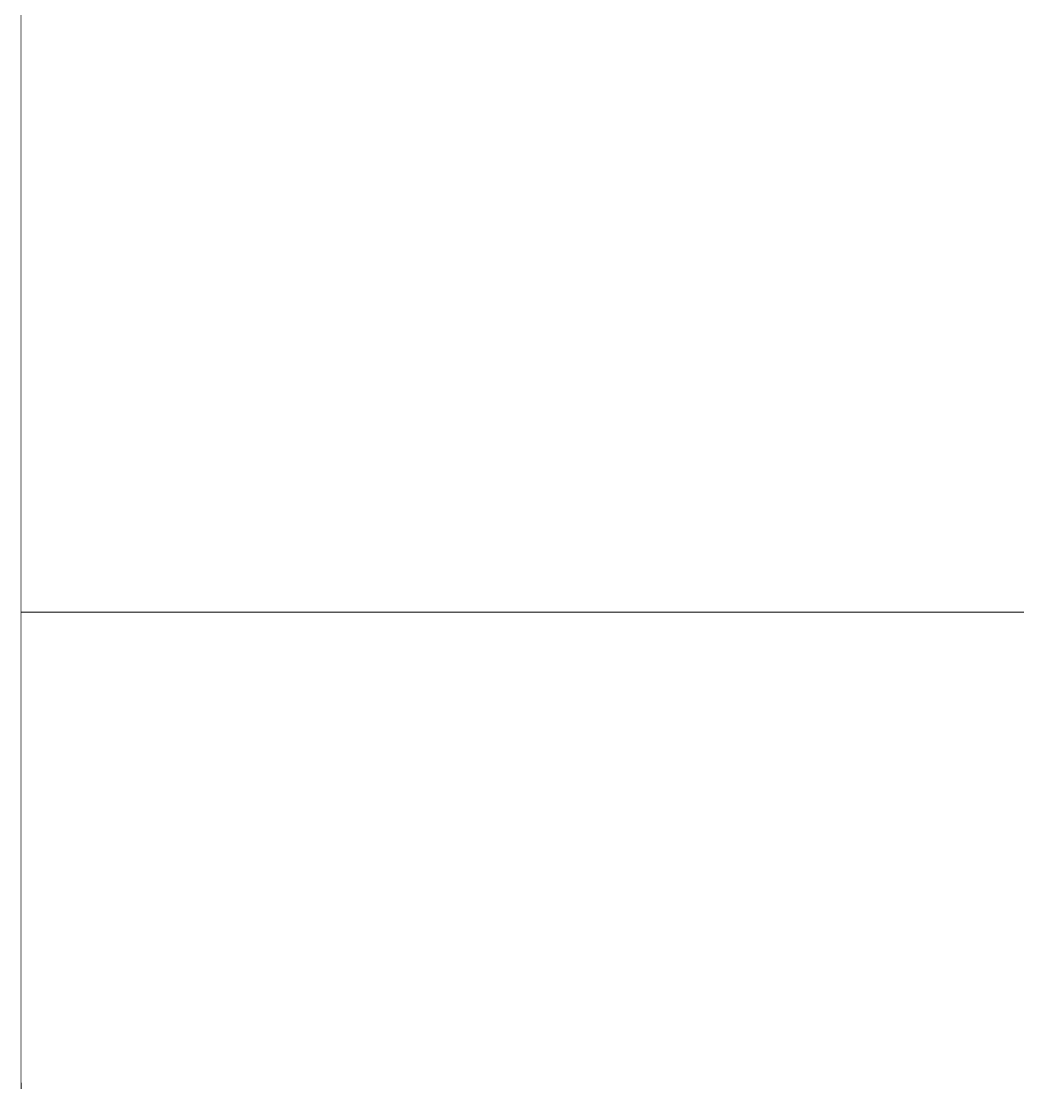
# Model space of a CAD drawing. Extents: x -3080 to 28500, y -1326 to 31609.
# Drawn here: x 26215 to 26220.2, y 28149.81 to 28155.36 of the extents above; entities that cross this region are included whole.
import ezdxf
from ezdxf.xclip import XClip

# ---------------------------------------------------------------- set-up
doc = ezdxf.new("R2010")
doc.units = 0
doc.header["$LTSCALE"] = 100
doc.header["$XCLIPFRAME"] = 2
doc.linetypes.add('188K-SM-07-F10-MECH-CR PIPE-Y2257103$0$X-S-FAB_SL ALL$0$Wipeout_Contour', pattern=[1, 0, -1])
for name, color, linetype in [('0-xref', 8, 'Continuous'), ('188K-SM-07-F10-MECH-CR PIPE-Y2257103$0$X-S-FAB_SL ALL$0$A-WALL-EX', 7, 'Continuous'), ('188K-SM-07-F10-MECH-CR PIPE-Y2257103$0$X-S-FAB_SL ALL$0$ASP_1', 1, 'Continuous'), ('188K-SM-07-F10-MECH-CR PIPE-Y2257103$0$X-S-FAB_SL ALL$0$Hattch', 7, 'Continuous')]:
    doc.layers.add(name, color=color, linetype=linetype)

# ---------------------------------------------------------------- blocks, each defined once
blk = doc.blocks.new('188K-SM-07-F10-MECH-CR PIPE-Y2257103$0$X-S-FAB_SL ALL$0$剖面元素_28_3', base_point=(23061.2637, -8263.0638))
at = {"layer": '188K-SM-07-F10-MECH-CR PIPE-Y2257103$0$X-S-FAB_SL ALL$0$A-WALL-EX', "color": 6, "lineweight": 0}
blk.add_line((49276.2637, -6418.0638), (49276.2637, -6673.5638), dxfattribs=at)
blk = doc.blocks.new('188K-SM-07-F10-MECH-CR PIPE-Y2257103$0$X-S-FAB_SL ALL$0$剖面元素_2209_3', base_point=(23061.2637, -8263.0638))
at = {"color": 254, "linetype": '188K-SM-07-F10-MECH-CR PIPE-Y2257103$0$X-S-FAB_SL ALL$0$Wipeout_Contour', "lineweight": 0, "ltscale": 149096.156837}
blk.add_wipeout([(49278.8644, -6439.0205), (49281.4651, -6438.494), (49278.8644, -6438.494)], dxfattribs=at).dxf.layer = '188K-SM-07-F10-MECH-CR PIPE-Y2257103$0$X-S-FAB_SL ALL$0$Hattch'
at = {"color": 254, "linetype": '188K-SM-07-F10-MECH-CR PIPE-Y2257103$0$X-S-FAB_SL ALL$0$Wipeout_Contour', "lineweight": 0, "ltscale": 198795.929406}
blk.add_wipeout([(49278.8644, -6439.1586), (49278.8644, -6439.3048), (49280.8388, -6439.3048), (49281.4651, -6439.1586)], dxfattribs=at).dxf.layer = '188K-SM-07-F10-MECH-CR PIPE-Y2257103$0$X-S-FAB_SL ALL$0$Hattch'
at = {"color": 254, "linetype": '188K-SM-07-F10-MECH-CR PIPE-Y2257103$0$X-S-FAB_SL ALL$0$Wipeout_Contour', "lineweight": 0, "ltscale": 347879.2619}
blk.add_wipeout([(49278.8644, -6439.544), (49276.2637, -6439.544), (49278.8644, -6440.0631), (49278.8644, -6439.8896), (49278.326, -6439.8896), (49278.4477, -6439.6682), (49278.8644, -6439.6682)], dxfattribs=at).dxf.layer = '188K-SM-07-F10-MECH-CR PIPE-Y2257103$0$X-S-FAB_SL ALL$0$Hattch'
at = {"color": 254, "linetype": '188K-SM-07-F10-MECH-CR PIPE-Y2257103$0$X-S-FAB_SL ALL$0$Wipeout_Contour', "lineweight": 0, "ltscale": 149094.751402}
blk.add_wipeout([(49278.8644, -6440.3654), (49279.4162, -6440.2381), (49278.8644, -6440.2381)], dxfattribs=at).dxf.layer = '188K-SM-07-F10-MECH-CR PIPE-Y2257103$0$X-S-FAB_SL ALL$0$Hattch'
at = {"color": 254, "linetype": '188K-SM-07-F10-MECH-CR PIPE-Y2257103$0$X-S-FAB_SL ALL$0$Wipeout_Contour', "lineweight": 0, "ltscale": 198797.109171}
blk.add_wipeout([(49278.8644, -6440.9784), (49278.8644, -6441.0237), (49281.2692, -6441.0237), (49281.4651, -6440.9784)], dxfattribs=at).dxf.layer = '188K-SM-07-F10-MECH-CR PIPE-Y2257103$0$X-S-FAB_SL ALL$0$Hattch'
at = {"color": 254, "linetype": '188K-SM-07-F10-MECH-CR PIPE-Y2257103$0$X-S-FAB_SL ALL$0$Wipeout_Contour', "lineweight": 0, "ltscale": 149097.366043}
blk.add_wipeout([(49278.8644, -6442.182), (49281.4651, -6441.5791), (49278.8644, -6441.5791)], dxfattribs=at).dxf.layer = '188K-SM-07-F10-MECH-CR PIPE-Y2257103$0$X-S-FAB_SL ALL$0$Hattch'
at = {"color": 254, "linetype": '188K-SM-07-F10-MECH-CR PIPE-Y2257103$0$X-S-FAB_SL ALL$0$Wipeout_Contour', "lineweight": 0, "ltscale": 149103.053573}
blk.add_wipeout([(49284.0658, -6442.9202), (49280.1648, -6442.9202), (49280.1648, -6443.5884)], dxfattribs=at).dxf.layer = '188K-SM-07-F10-MECH-CR PIPE-Y2257103$0$X-S-FAB_SL ALL$0$Hattch'
at = {"color": 254, "linetype": '188K-SM-07-F10-MECH-CR PIPE-Y2257103$0$X-S-FAB_SL ALL$0$Wipeout_Contour', "lineweight": 0, "ltscale": 149102.193252}
blk.add_wipeout([(49281.4651, -6443.9426), (49281.2716, -6443.9426), (49281.4651, -6444.0363)], dxfattribs=at).dxf.layer = '188K-SM-07-F10-MECH-CR PIPE-Y2257103$0$X-S-FAB_SL ALL$0$Hattch'
at = {"color": 254, "linetype": '188K-SM-07-F10-MECH-CR PIPE-Y2257103$0$X-S-FAB_SL ALL$0$Wipeout_Contour', "lineweight": 0, "ltscale": 149090.007674}
blk.add_wipeout([(49278.8644, -6439.0205), (49278.8644, -6438.494), (49276.2637, -6438.494)], dxfattribs=at).dxf.layer = '188K-SM-07-F10-MECH-CR PIPE-Y2257103$0$X-S-FAB_SL ALL$0$Hattch'
at = {"color": 254, "linetype": '188K-SM-07-F10-MECH-CR PIPE-Y2257103$0$X-S-FAB_SL ALL$0$Wipeout_Contour', "lineweight": 0, "ltscale": 198796.311513}
blk.add_wipeout([(49278.8644, -6439.1586), (49281.4651, -6439.1586), (49281.4651, -6439.1222), (49278.9417, -6439.1222)], dxfattribs=at).dxf.layer = '188K-SM-07-F10-MECH-CR PIPE-Y2257103$0$X-S-FAB_SL ALL$0$Hattch'
at = {"color": 254, "linetype": '188K-SM-07-F10-MECH-CR PIPE-Y2257103$0$X-S-FAB_SL ALL$0$Wipeout_Contour', "lineweight": 0, "ltscale": 149094.392034}
blk.add_wipeout([(49279.2811, -6439.6682), (49278.8644, -6439.6682), (49278.8644, -6439.7654)], dxfattribs=at).dxf.layer = '188K-SM-07-F10-MECH-CR PIPE-Y2257103$0$X-S-FAB_SL ALL$0$Hattch'
at = {"color": 254, "linetype": '188K-SM-07-F10-MECH-CR PIPE-Y2257103$0$X-S-FAB_SL ALL$0$Wipeout_Contour', "lineweight": 0, "ltscale": 198796.691769}
blk.add_wipeout([(49278.8644, -6440.4545), (49281.0873, -6440.4545), (49281.4651, -6440.3654), (49278.8644, -6440.3654)], dxfattribs=at).dxf.layer = '188K-SM-07-F10-MECH-CR PIPE-Y2257103$0$X-S-FAB_SL ALL$0$Hattch'
at = {"color": 254, "linetype": '188K-SM-07-F10-MECH-CR PIPE-Y2257103$0$X-S-FAB_SL ALL$0$Wipeout_Contour', "lineweight": 0, "ltscale": 149093.431053}
blk.add_wipeout([(49278.6685, -6441.0237), (49278.8644, -6441.0237), (49278.8644, -6440.9784)], dxfattribs=at).dxf.layer = '188K-SM-07-F10-MECH-CR PIPE-Y2257103$0$X-S-FAB_SL ALL$0$Hattch'
at = {"color": 254, "linetype": '188K-SM-07-F10-MECH-CR PIPE-Y2257103$0$X-S-FAB_SL ALL$0$Wipeout_Contour', "lineweight": 0, "ltscale": 149101.167408}
blk.add_wipeout([(49281.4651, -6440.9784), (49281.2692, -6441.0237), (49281.4651, -6441.0237)], dxfattribs=at).dxf.layer = '188K-SM-07-F10-MECH-CR PIPE-Y2257103$0$X-S-FAB_SL ALL$0$Hattch'
at = {"color": 254, "linetype": '188K-SM-07-F10-MECH-CR PIPE-Y2257103$0$X-S-FAB_SL ALL$0$Wipeout_Contour', "lineweight": 0, "ltscale": 347895.458704}
blk.add_wipeout([(49278.8644, -6442.7776), (49280.3839, -6442.4296), (49279.1375, -6442.4296), (49279.9697, -6442.2205), (49281.297, -6442.2205), (49281.4651, -6442.182), (49278.8644, -6442.182)], dxfattribs=at).dxf.layer = '188K-SM-07-F10-MECH-CR PIPE-Y2257103$0$X-S-FAB_SL ALL$0$Hattch'
at = {"color": 254, "linetype": '188K-SM-07-F10-MECH-CR PIPE-Y2257103$0$X-S-FAB_SL ALL$0$Wipeout_Contour', "lineweight": 0, "ltscale": 149094.325711}
blk.add_wipeout([(49280.1648, -6443.5884), (49280.1648, -6442.9202), (49276.2637, -6442.9202)], dxfattribs=at).dxf.layer = '188K-SM-07-F10-MECH-CR PIPE-Y2257103$0$X-S-FAB_SL ALL$0$Hattch'
at = {"color": 254, "linetype": '188K-SM-07-F10-MECH-CR PIPE-Y2257103$0$X-S-FAB_SL ALL$0$Wipeout_Contour', "lineweight": 0, "ltscale": 149097.941827}
blk.add_wipeout([(49281.4651, -6438.494), (49278.8644, -6439.0205), (49281.4651, -6439.0205)], dxfattribs=at).dxf.layer = '188K-SM-07-F10-MECH-CR PIPE-Y2257103$0$X-S-FAB_SL ALL$0$Hattch'
at = {"color": 254, "linetype": '188K-SM-07-F10-MECH-CR PIPE-Y2257103$0$X-S-FAB_SL ALL$0$Wipeout_Contour', "lineweight": 0, "ltscale": 248482.945225}
blk.add_wipeout([(49278.8644, -6439.1586), (49276.2637, -6439.1586), (49277.0798, -6439.349), (49277.4524, -6439.3048), (49278.8644, -6439.3048)], dxfattribs=at).dxf.layer = '188K-SM-07-F10-MECH-CR PIPE-Y2257103$0$X-S-FAB_SL ALL$0$Hattch'
at = {"color": 254, "linetype": '188K-SM-07-F10-MECH-CR PIPE-Y2257103$0$X-S-FAB_SL ALL$0$Wipeout_Contour', "lineweight": 0, "ltscale": 149100.059353}
blk.add_wipeout([(49281.4651, -6439.1586), (49280.8388, -6439.3048), (49281.4651, -6439.3048)], dxfattribs=at).dxf.layer = '188K-SM-07-F10-MECH-CR PIPE-Y2257103$0$X-S-FAB_SL ALL$0$Hattch'
at = {"color": 254, "linetype": '188K-SM-07-F10-MECH-CR PIPE-Y2257103$0$X-S-FAB_SL ALL$0$Wipeout_Contour', "lineweight": 0, "ltscale": 198796.291891}
blk.add_wipeout([(49278.8644, -6439.8896), (49280.9268, -6439.8896), (49281.4651, -6439.7654), (49278.8644, -6439.7654)], dxfattribs=at).dxf.layer = '188K-SM-07-F10-MECH-CR PIPE-Y2257103$0$X-S-FAB_SL ALL$0$Hattch'
at = {"color": 254, "linetype": '188K-SM-07-F10-MECH-CR PIPE-Y2257103$0$X-S-FAB_SL ALL$0$Wipeout_Contour', "lineweight": 0, "ltscale": 248484.56365}
blk.add_wipeout([(49276.2637, -6440.3654), (49278.8644, -6440.3654), (49278.8644, -6440.2381), (49277.9771, -6440.2381), (49277.9914, -6439.9668)], dxfattribs=at).dxf.layer = '188K-SM-07-F10-MECH-CR PIPE-Y2257103$0$X-S-FAB_SL ALL$0$Hattch'
at = {"color": 254, "linetype": '188K-SM-07-F10-MECH-CR PIPE-Y2257103$0$X-S-FAB_SL ALL$0$Wipeout_Contour', "lineweight": 0, "ltscale": 149091.21693}
blk.add_wipeout([(49276.2637, -6441.5791), (49278.8644, -6442.182), (49278.8644, -6441.5791)], dxfattribs=at).dxf.layer = '188K-SM-07-F10-MECH-CR PIPE-Y2257103$0$X-S-FAB_SL ALL$0$Hattch'
at = {"color": 254, "linetype": '188K-SM-07-F10-MECH-CR PIPE-Y2257103$0$X-S-FAB_SL ALL$0$Wipeout_Contour', "lineweight": 0, "ltscale": 198805.462145}
blk.add_wipeout([(49280.1648, -6442.2205), (49280.1648, -6442.2542), (49284.0658, -6442.2542), (49283.8707, -6442.2205)], dxfattribs=at).dxf.layer = '188K-SM-07-F10-MECH-CR PIPE-Y2257103$0$X-S-FAB_SL ALL$0$Hattch'
at = {"color": 254, "linetype": '188K-SM-07-F10-MECH-CR PIPE-Y2257103$0$X-S-FAB_SL ALL$0$Wipeout_Contour', "lineweight": 0, "ltscale": 149106.14643}
blk.add_wipeout([(49284.0658, -6443.5884), (49284.0658, -6442.9202), (49280.1648, -6443.5884)], dxfattribs=at).dxf.layer = '188K-SM-07-F10-MECH-CR PIPE-Y2257103$0$X-S-FAB_SL ALL$0$Hattch'
at = {"color": 254, "linetype": '188K-SM-07-F10-MECH-CR PIPE-Y2257103$0$X-S-FAB_SL ALL$0$Wipeout_Contour', "lineweight": 0, "ltscale": 248485.842732}
blk.add_wipeout([(49276.2637, -6444.0363), (49278.8644, -6444.0363), (49278.6709, -6443.9426), (49278.0628, -6443.9426), (49276.2637, -6443.3665)], dxfattribs=at).dxf.layer = '188K-SM-07-F10-MECH-CR PIPE-Y2257103$0$X-S-FAB_SL ALL$0$Hattch'
at = {"color": 254, "linetype": '188K-SM-07-F10-MECH-CR PIPE-Y2257103$0$X-S-FAB_SL ALL$0$Wipeout_Contour', "lineweight": 0, "ltscale": 198785.047869}
blk.add_wipeout([(49276.2637, -6438.494), (49278.8644, -6438.494), (49278.073, -6438.1726), (49276.2637, -6438.1726)], dxfattribs=at).dxf.layer = '188K-SM-07-F10-MECH-CR PIPE-Y2257103$0$X-S-FAB_SL ALL$0$Hattch'
at = {"color": 254, "linetype": '188K-SM-07-F10-MECH-CR PIPE-Y2257103$0$X-S-FAB_SL ALL$0$Wipeout_Contour', "lineweight": 0, "ltscale": 149099.386606}
blk.add_wipeout([(49281.4651, -6438.1726), (49280.6737, -6438.1726), (49281.4651, -6438.494)], dxfattribs=at).dxf.layer = '188K-SM-07-F10-MECH-CR PIPE-Y2257103$0$X-S-FAB_SL ALL$0$Hattch'
at = {"color": 254, "linetype": '188K-SM-07-F10-MECH-CR PIPE-Y2257103$0$X-S-FAB_SL ALL$0$Wipeout_Contour', "lineweight": 0, "ltscale": 149093.262918}
blk.add_wipeout([(49278.7871, -6439.1222), (49278.8644, -6439.1586), (49278.9417, -6439.1222)], dxfattribs=at).dxf.layer = '188K-SM-07-F10-MECH-CR PIPE-Y2257103$0$X-S-FAB_SL ALL$0$Hattch'
at = {"color": 254, "linetype": '188K-SM-07-F10-MECH-CR PIPE-Y2257103$0$X-S-FAB_SL ALL$0$Wipeout_Contour', "lineweight": 0, "ltscale": 149087.002697}
blk.add_wipeout([(49277.0798, -6439.349), (49276.2637, -6439.1586), (49276.2637, -6439.3278)], dxfattribs=at).dxf.layer = '188K-SM-07-F10-MECH-CR PIPE-Y2257103$0$X-S-FAB_SL ALL$0$Hattch'
at = {"color": 254, "linetype": '188K-SM-07-F10-MECH-CR PIPE-Y2257103$0$X-S-FAB_SL ALL$0$Wipeout_Contour', "lineweight": 0, "ltscale": 149095.034593}
blk.add_wipeout([(49278.8644, -6439.544), (49280.0531, -6439.3048), (49278.8644, -6439.3048)], dxfattribs=at).dxf.layer = '188K-SM-07-F10-MECH-CR PIPE-Y2257103$0$X-S-FAB_SL ALL$0$Hattch'
at = {"color": 254, "linetype": '188K-SM-07-F10-MECH-CR PIPE-Y2257103$0$X-S-FAB_SL ALL$0$Wipeout_Contour', "lineweight": 0, "ltscale": 149092.574029}
blk.add_wipeout([(49278.4477, -6439.6682), (49278.8644, -6439.7654), (49278.8644, -6439.6682)], dxfattribs=at).dxf.layer = '188K-SM-07-F10-MECH-CR PIPE-Y2257103$0$X-S-FAB_SL ALL$0$Hattch'
at = {"color": 254, "linetype": '188K-SM-07-F10-MECH-CR PIPE-Y2257103$0$X-S-FAB_SL ALL$0$Wipeout_Contour', "lineweight": 0, "ltscale": 149087.076136}
blk.add_wipeout([(49276.2637, -6440.4568), (49276.7031, -6440.469), (49276.2637, -6440.3654)], dxfattribs=at).dxf.layer = '188K-SM-07-F10-MECH-CR PIPE-Y2257103$0$X-S-FAB_SL ALL$0$Hattch'
at = {"color": 254, "linetype": '188K-SM-07-F10-MECH-CR PIPE-Y2257103$0$X-S-FAB_SL ALL$0$Wipeout_Contour', "lineweight": 0, "ltscale": 149091.65727}
blk.add_wipeout([(49278.8644, -6442.7776), (49278.8644, -6442.182), (49276.2637, -6442.7776)], dxfattribs=at).dxf.layer = '188K-SM-07-F10-MECH-CR PIPE-Y2257103$0$X-S-FAB_SL ALL$0$Hattch'
at = {"color": 254, "linetype": '188K-SM-07-F10-MECH-CR PIPE-Y2257103$0$X-S-FAB_SL ALL$0$Wipeout_Contour', "lineweight": 0, "ltscale": 149097.646023}
blk.add_wipeout([(49279.9697, -6442.2205), (49280.1648, -6442.2542), (49280.1648, -6442.2205)], dxfattribs=at).dxf.layer = '188K-SM-07-F10-MECH-CR PIPE-Y2257103$0$X-S-FAB_SL ALL$0$Hattch'
at = {"color": 254, "linetype": '188K-SM-07-F10-MECH-CR PIPE-Y2257103$0$X-S-FAB_SL ALL$0$Wipeout_Contour', "lineweight": 0, "ltscale": 198798.660153}
blk.add_wipeout([(49281.2716, -6443.9426), (49278.8644, -6443.9426), (49278.8644, -6444.0363), (49281.4651, -6444.0363)], dxfattribs=at).dxf.layer = '188K-SM-07-F10-MECH-CR PIPE-Y2257103$0$X-S-FAB_SL ALL$0$Hattch'
at = {"color": 254, "linetype": '188K-SM-07-F10-MECH-CR PIPE-Y2257103$0$X-S-FAB_SL ALL$0$Wipeout_Contour', "lineweight": 0, "ltscale": 248483.001376}
blk.add_wipeout([(49276.2637, -6438.8855), (49276.2637, -6439.1586), (49278.8644, -6439.1586), (49278.7871, -6439.1222), (49278.3593, -6439.1222)], dxfattribs=at).dxf.layer = '188K-SM-07-F10-MECH-CR PIPE-Y2257103$0$X-S-FAB_SL ALL$0$Hattch'
at = {"color": 254, "linetype": '188K-SM-07-F10-MECH-CR PIPE-Y2257103$0$X-S-FAB_SL ALL$0$Wipeout_Contour', "lineweight": 0, "ltscale": 149092.640378}
blk.add_wipeout([(49278.8644, -6439.7654), (49278.326, -6439.8896), (49278.8644, -6439.8896)], dxfattribs=at).dxf.layer = '188K-SM-07-F10-MECH-CR PIPE-Y2257103$0$X-S-FAB_SL ALL$0$Hattch'
at = {"color": 254, "linetype": '188K-SM-07-F10-MECH-CR PIPE-Y2257103$0$X-S-FAB_SL ALL$0$Wipeout_Contour', "lineweight": 0, "ltscale": 149088.156925}
blk.add_wipeout([(49276.2637, -6440.3654), (49277.9914, -6439.9668), (49276.2637, -6440.0684)], dxfattribs=at).dxf.layer = '188K-SM-07-F10-MECH-CR PIPE-Y2257103$0$X-S-FAB_SL ALL$0$Hattch'
at = {"color": 254, "linetype": '188K-SM-07-F10-MECH-CR PIPE-Y2257103$0$X-S-FAB_SL ALL$0$Wipeout_Contour', "lineweight": 0, "ltscale": 149089.850274}
blk.add_wipeout([(49278.8644, -6442.182), (49276.2637, -6441.5791), (49276.2637, -6442.7776)], dxfattribs=at).dxf.layer = '188K-SM-07-F10-MECH-CR PIPE-Y2257103$0$X-S-FAB_SL ALL$0$Hattch'
at = {"color": 254, "linetype": '188K-SM-07-F10-MECH-CR PIPE-Y2257103$0$X-S-FAB_SL ALL$0$Wipeout_Contour', "lineweight": 0, "ltscale": 198804.848444}
blk.add_wipeout([(49280.1648, -6443.5884), (49280.1648, -6443.9426), (49281.9638, -6443.9426), (49284.0658, -6443.5884)], dxfattribs=at).dxf.layer = '188K-SM-07-F10-MECH-CR PIPE-Y2257103$0$X-S-FAB_SL ALL$0$Hattch'
at = {"color": 254, "linetype": '188K-SM-07-F10-MECH-CR PIPE-Y2257103$0$X-S-FAB_SL ALL$0$Wipeout_Contour', "lineweight": 0, "ltscale": 149094.456969}
blk.add_wipeout([(49278.6709, -6443.9426), (49278.8644, -6444.0363), (49278.8644, -6443.9426)], dxfattribs=at).dxf.layer = '188K-SM-07-F10-MECH-CR PIPE-Y2257103$0$X-S-FAB_SL ALL$0$Hattch'
at = {"color": 254, "linetype": '188K-SM-07-F10-MECH-CR PIPE-Y2257103$0$X-S-FAB_SL ALL$0$Wipeout_Contour', "lineweight": 0, "ltscale": 198795.920265}
blk.add_wipeout([(49278.8644, -6439.1222), (49280.96, -6439.1222), (49281.4651, -6439.0205), (49278.8644, -6439.0205)], dxfattribs=at).dxf.layer = '188K-SM-07-F10-MECH-CR PIPE-Y2257103$0$X-S-FAB_SL ALL$0$Hattch'
at = {"color": 254, "linetype": '188K-SM-07-F10-MECH-CR PIPE-Y2257103$0$X-S-FAB_SL ALL$0$Wipeout_Contour', "lineweight": 0, "ltscale": 149092.893315}
blk.add_wipeout([(49278.326, -6439.8896), (49278.8644, -6439.7654), (49278.4477, -6439.6682)], dxfattribs=at).dxf.layer = '188K-SM-07-F10-MECH-CR PIPE-Y2257103$0$X-S-FAB_SL ALL$0$Hattch'
at = {"color": 254, "linetype": '188K-SM-07-F10-MECH-CR PIPE-Y2257103$0$X-S-FAB_SL ALL$0$Wipeout_Contour', "lineweight": 0, "ltscale": 248483.146205}
blk.add_wipeout([(49278.8644, -6440.3654), (49276.2637, -6440.3654), (49276.7031, -6440.469), (49276.8807, -6440.4545), (49278.8644, -6440.4545)], dxfattribs=at).dxf.layer = '188K-SM-07-F10-MECH-CR PIPE-Y2257103$0$X-S-FAB_SL ALL$0$Hattch'
at = {"color": 254, "linetype": '188K-SM-07-F10-MECH-CR PIPE-Y2257103$0$X-S-FAB_SL ALL$0$Wipeout_Contour', "lineweight": 0, "ltscale": 149099.161007}
blk.add_wipeout([(49281.4651, -6441.5791), (49278.8644, -6442.182), (49281.4651, -6442.182)], dxfattribs=at).dxf.layer = '188K-SM-07-F10-MECH-CR PIPE-Y2257103$0$X-S-FAB_SL ALL$0$Hattch'
at = {"color": 254, "linetype": '188K-SM-07-F10-MECH-CR PIPE-Y2257103$0$X-S-FAB_SL ALL$0$Wipeout_Contour', "lineweight": 0, "ltscale": 149087.709754}
blk.add_wipeout([(49276.2637, -6442.8502), (49276.4, -6442.8435), (49276.2637, -6442.7776)], dxfattribs=at).dxf.layer = '188K-SM-07-F10-MECH-CR PIPE-Y2257103$0$X-S-FAB_SL ALL$0$Hattch'
at = {"color": 254, "linetype": '188K-SM-07-F10-MECH-CR PIPE-Y2257103$0$X-S-FAB_SL ALL$0$Wipeout_Contour', "lineweight": 0, "ltscale": 198798.217661}
blk.add_wipeout([(49278.8644, -6442.7776), (49278.9566, -6442.8222), (49281.4651, -6442.8222), (49281.4651, -6442.7776)], dxfattribs=at).dxf.layer = '188K-SM-07-F10-MECH-CR PIPE-Y2257103$0$X-S-FAB_SL ALL$0$Hattch'
at = {"color": 254, "linetype": '188K-SM-07-F10-MECH-CR PIPE-Y2257103$0$X-S-FAB_SL ALL$0$Wipeout_Contour', "lineweight": 0, "ltscale": 149096.504349}
blk.add_wipeout([(49278.0628, -6443.9426), (49280.1648, -6443.9426), (49280.1648, -6443.5884)], dxfattribs=at).dxf.layer = '188K-SM-07-F10-MECH-CR PIPE-Y2257103$0$X-S-FAB_SL ALL$0$Hattch'
at = {"color": 254, "linetype": '188K-SM-07-F10-MECH-CR PIPE-Y2257103$0$X-S-FAB_SL ALL$0$Wipeout_Contour', "lineweight": 0, "ltscale": 149092.377921}
blk.add_wipeout([(49278.8644, -6439.0205), (49278.3593, -6439.1222), (49278.8644, -6439.1222)], dxfattribs=at).dxf.layer = '188K-SM-07-F10-MECH-CR PIPE-Y2257103$0$X-S-FAB_SL ALL$0$Hattch'
at = {"color": 254, "linetype": '188K-SM-07-F10-MECH-CR PIPE-Y2257103$0$X-S-FAB_SL ALL$0$Wipeout_Contour', "lineweight": 0, "ltscale": 149100.114301}
blk.add_wipeout([(49280.96, -6439.1222), (49281.4651, -6439.1222), (49281.4651, -6439.0205)], dxfattribs=at).dxf.layer = '188K-SM-07-F10-MECH-CR PIPE-Y2257103$0$X-S-FAB_SL ALL$0$Hattch'
at = {"color": 254, "linetype": '188K-SM-07-F10-MECH-CR PIPE-Y2257103$0$X-S-FAB_SL ALL$0$Wipeout_Contour', "lineweight": 0, "ltscale": 198796.817408}
blk.add_wipeout([(49279.2811, -6439.6682), (49278.8644, -6439.7654), (49281.4651, -6439.7654), (49281.4651, -6439.6682)], dxfattribs=at).dxf.layer = '188K-SM-07-F10-MECH-CR PIPE-Y2257103$0$X-S-FAB_SL ALL$0$Hattch'
at = {"color": 254, "linetype": '188K-SM-07-F10-MECH-CR PIPE-Y2257103$0$X-S-FAB_SL ALL$0$Wipeout_Contour', "lineweight": 0, "ltscale": 149094.936353}
blk.add_wipeout([(49278.8644, -6440.0631), (49279.7333, -6439.8896), (49278.8644, -6439.8896)], dxfattribs=at).dxf.layer = '188K-SM-07-F10-MECH-CR PIPE-Y2257103$0$X-S-FAB_SL ALL$0$Hattch'
at = {"color": 254, "linetype": '188K-SM-07-F10-MECH-CR PIPE-Y2257103$0$X-S-FAB_SL ALL$0$Wipeout_Contour', "lineweight": 0, "ltscale": 198797.203033}
blk.add_wipeout([(49278.8644, -6440.3654), (49281.4651, -6440.3654), (49281.4651, -6440.2381), (49279.4162, -6440.2381)], dxfattribs=at).dxf.layer = '188K-SM-07-F10-MECH-CR PIPE-Y2257103$0$X-S-FAB_SL ALL$0$Hattch'
at = {"color": 254, "linetype": '188K-SM-07-F10-MECH-CR PIPE-Y2257103$0$X-S-FAB_SL ALL$0$Wipeout_Contour', "lineweight": 0, "ltscale": 149097.95267}
blk.add_wipeout([(49281.4651, -6441.082), (49278.8644, -6441.082), (49280.1648, -6441.5791)], dxfattribs=at).dxf.layer = '188K-SM-07-F10-MECH-CR PIPE-Y2257103$0$X-S-FAB_SL ALL$0$Hattch'
at = {"color": 254, "linetype": '188K-SM-07-F10-MECH-CR PIPE-Y2257103$0$X-S-FAB_SL ALL$0$Wipeout_Contour', "lineweight": 0, "ltscale": 149101.661225}
blk.add_wipeout([(49281.4651, -6442.182), (49281.297, -6442.2205), (49281.4651, -6442.2205)], dxfattribs=at).dxf.layer = '188K-SM-07-F10-MECH-CR PIPE-Y2257103$0$X-S-FAB_SL ALL$0$Hattch'
at = {"color": 254, "linetype": '188K-SM-07-F10-MECH-CR PIPE-Y2257103$0$X-S-FAB_SL ALL$0$Wipeout_Contour', "lineweight": 0, "ltscale": 198798.986931}
blk.add_wipeout([(49280.3839, -6442.4296), (49278.8644, -6442.7776), (49281.4651, -6442.7776), (49281.4651, -6442.4296)], dxfattribs=at).dxf.layer = '188K-SM-07-F10-MECH-CR PIPE-Y2257103$0$X-S-FAB_SL ALL$0$Hattch'
at = {"color": 254, "linetype": '188K-SM-07-F10-MECH-CR PIPE-Y2257103$0$X-S-FAB_SL ALL$0$Wipeout_Contour', "lineweight": 0, "ltscale": 149099.642537}
blk.add_wipeout([(49280.7388, -6442.8222), (49280.1648, -6442.8222), (49280.1648, -6442.9202)], dxfattribs=at).dxf.layer = '188K-SM-07-F10-MECH-CR PIPE-Y2257103$0$X-S-FAB_SL ALL$0$Hattch'
at = {"color": 254, "linetype": '188K-SM-07-F10-MECH-CR PIPE-Y2257103$0$X-S-FAB_SL ALL$0$Wipeout_Contour', "lineweight": 0, "ltscale": 198785.56598}
blk.add_wipeout([(49276.2637, -6438.494), (49276.2637, -6438.8855), (49278.3593, -6439.1222), (49278.8644, -6439.0205)], dxfattribs=at).dxf.layer = '188K-SM-07-F10-MECH-CR PIPE-Y2257103$0$X-S-FAB_SL ALL$0$Hattch'
at = {"color": 254, "linetype": '188K-SM-07-F10-MECH-CR PIPE-Y2257103$0$X-S-FAB_SL ALL$0$Wipeout_Contour', "lineweight": 0, "ltscale": 198796.125931}
blk.add_wipeout([(49278.8644, -6439.6682), (49280.8429, -6439.6682), (49281.4651, -6439.544), (49278.8644, -6439.544)], dxfattribs=at).dxf.layer = '188K-SM-07-F10-MECH-CR PIPE-Y2257103$0$X-S-FAB_SL ALL$0$Hattch'
at = {"color": 254, "linetype": '188K-SM-07-F10-MECH-CR PIPE-Y2257103$0$X-S-FAB_SL ALL$0$Wipeout_Contour', "lineweight": 0, "ltscale": 149100.376737}
blk.add_wipeout([(49280.9268, -6439.8896), (49281.4651, -6439.8896), (49281.4651, -6439.7654)], dxfattribs=at).dxf.layer = '188K-SM-07-F10-MECH-CR PIPE-Y2257103$0$X-S-FAB_SL ALL$0$Hattch'
at = {"color": 254, "linetype": '188K-SM-07-F10-MECH-CR PIPE-Y2257103$0$X-S-FAB_SL ALL$0$Wipeout_Contour', "lineweight": 0, "ltscale": 198796.246398}
blk.add_wipeout([(49278.8644, -6440.2381), (49280.5779, -6440.2381), (49281.4651, -6440.0631), (49278.8644, -6440.0631)], dxfattribs=at).dxf.layer = '188K-SM-07-F10-MECH-CR PIPE-Y2257103$0$X-S-FAB_SL ALL$0$Hattch'
at = {"color": 254, "linetype": '188K-SM-07-F10-MECH-CR PIPE-Y2257103$0$X-S-FAB_SL ALL$0$Wipeout_Contour', "lineweight": 0, "ltscale": 149100.760089}
blk.add_wipeout([(49281.0873, -6440.4545), (49281.4651, -6440.4545), (49281.4651, -6440.3654)], dxfattribs=at).dxf.layer = '188K-SM-07-F10-MECH-CR PIPE-Y2257103$0$X-S-FAB_SL ALL$0$Hattch'
at = {"color": 254, "linetype": '188K-SM-07-F10-MECH-CR PIPE-Y2257103$0$X-S-FAB_SL ALL$0$Wipeout_Contour', "lineweight": 0, "ltscale": 149089.42254}
blk.add_wipeout([(49278.8644, -6441.082), (49276.2637, -6440.5762), (49276.2637, -6441.5791)], dxfattribs=at).dxf.layer = '188K-SM-07-F10-MECH-CR PIPE-Y2257103$0$X-S-FAB_SL ALL$0$Hattch'
at = {"color": 254, "linetype": '188K-SM-07-F10-MECH-CR PIPE-Y2257103$0$X-S-FAB_SL ALL$0$Wipeout_Contour', "lineweight": 0, "ltscale": 149103.469518}
blk.add_wipeout([(49284.0658, -6441.5791), (49281.4651, -6441.082), (49280.1648, -6441.5791)], dxfattribs=at).dxf.layer = '188K-SM-07-F10-MECH-CR PIPE-Y2257103$0$X-S-FAB_SL ALL$0$Hattch'
at = {"color": 254, "linetype": '188K-SM-07-F10-MECH-CR PIPE-Y2257103$0$X-S-FAB_SL ALL$0$Wipeout_Contour', "lineweight": 0, "ltscale": 198804.902751}
blk.add_wipeout([(49284.0658, -6442.2542), (49280.1648, -6442.2542), (49280.1648, -6442.4296), (49283.0386, -6442.4296)], dxfattribs=at).dxf.layer = '188K-SM-07-F10-MECH-CR PIPE-Y2257103$0$X-S-FAB_SL ALL$0$Hattch'
at = {"color": 254, "linetype": '188K-SM-07-F10-MECH-CR PIPE-Y2257103$0$X-S-FAB_SL ALL$0$Wipeout_Contour', "lineweight": 0, "ltscale": 149095.407798}
blk.add_wipeout([(49278.8644, -6442.7776), (49278.8644, -6442.8222), (49278.9566, -6442.8222)], dxfattribs=at).dxf.layer = '188K-SM-07-F10-MECH-CR PIPE-Y2257103$0$X-S-FAB_SL ALL$0$Hattch'
at = {"color": 254, "linetype": '188K-SM-07-F10-MECH-CR PIPE-Y2257103$0$X-S-FAB_SL ALL$0$Wipeout_Contour', "lineweight": 0, "ltscale": 198795.363055}
blk.add_wipeout([(49278.8644, -6438.494), (49281.4651, -6438.494), (49280.6737, -6438.1726), (49278.8644, -6438.1726)], dxfattribs=at).dxf.layer = '188K-SM-07-F10-MECH-CR PIPE-Y2257103$0$X-S-FAB_SL ALL$0$Hattch'
at = {"color": 254, "linetype": '188K-SM-07-F10-MECH-CR PIPE-Y2257103$0$X-S-FAB_SL ALL$0$Wipeout_Contour', "lineweight": 0, "ltscale": 198786.821799}
blk.add_wipeout([(49277.4524, -6439.3048), (49276.2637, -6439.544), (49278.8644, -6439.544), (49278.8644, -6439.3048)], dxfattribs=at).dxf.layer = '188K-SM-07-F10-MECH-CR PIPE-Y2257103$0$X-S-FAB_SL ALL$0$Hattch'
at = {"color": 254, "linetype": '188K-SM-07-F10-MECH-CR PIPE-Y2257103$0$X-S-FAB_SL ALL$0$Wipeout_Contour', "lineweight": 0, "ltscale": 149092.423304}
blk.add_wipeout([(49278.8644, -6440.0631), (49277.9771, -6440.2381), (49278.8644, -6440.2381)], dxfattribs=at).dxf.layer = '188K-SM-07-F10-MECH-CR PIPE-Y2257103$0$X-S-FAB_SL ALL$0$Hattch'
at = {"color": 254, "linetype": '188K-SM-07-F10-MECH-CR PIPE-Y2257103$0$X-S-FAB_SL ALL$0$Wipeout_Contour', "lineweight": 0, "ltscale": 347880.504941}
blk.add_wipeout([(49276.2637, -6440.5762), (49278.8644, -6441.082), (49278.8644, -6441.0237), (49278.6685, -6441.0237), (49278.2911, -6440.8433), (49278.8644, -6440.8433), (49278.8644, -6440.5762)], dxfattribs=at).dxf.layer = '188K-SM-07-F10-MECH-CR PIPE-Y2257103$0$X-S-FAB_SL ALL$0$Hattch'
at = {"color": 254, "linetype": '188K-SM-07-F10-MECH-CR PIPE-Y2257103$0$X-S-FAB_SL ALL$0$Wipeout_Contour', "lineweight": 0, "ltscale": 149097.004741}
blk.add_wipeout([(49280.1648, -6442.2542), (49279.1375, -6442.4296), (49280.1648, -6442.4296)], dxfattribs=at).dxf.layer = '188K-SM-07-F10-MECH-CR PIPE-Y2257103$0$X-S-FAB_SL ALL$0$Hattch'
at = {"color": 254, "linetype": '188K-SM-07-F10-MECH-CR PIPE-Y2257103$0$X-S-FAB_SL ALL$0$Wipeout_Contour', "lineweight": 0, "ltscale": 248484.434374}
blk.add_wipeout([(49276.2637, -6442.7776), (49276.4, -6442.8435), (49276.8377, -6442.8222), (49278.8644, -6442.8222), (49278.8644, -6442.7776)], dxfattribs=at).dxf.layer = '188K-SM-07-F10-MECH-CR PIPE-Y2257103$0$X-S-FAB_SL ALL$0$Hattch'
at = {"color": 254, "linetype": '188K-SM-07-F10-MECH-CR PIPE-Y2257103$0$X-S-FAB_SL ALL$0$Wipeout_Contour', "lineweight": 0, "ltscale": 149091.650208}
blk.add_wipeout([(49278.073, -6438.1726), (49278.8644, -6438.494), (49278.8644, -6438.1726)], dxfattribs=at).dxf.layer = '188K-SM-07-F10-MECH-CR PIPE-Y2257103$0$X-S-FAB_SL ALL$0$Hattch'
at = {"color": 254, "linetype": '188K-SM-07-F10-MECH-CR PIPE-Y2257103$0$X-S-FAB_SL ALL$0$Wipeout_Contour', "lineweight": 0, "ltscale": 198783.12203}
blk.add_wipeout([(49276.2637, -6439.544), (49277.4524, -6439.3048), (49277.0798, -6439.349), (49276.2637, -6439.3278)], dxfattribs=at).dxf.layer = '188K-SM-07-F10-MECH-CR PIPE-Y2257103$0$X-S-FAB_SL ALL$0$Hattch'
at = {"color": 254, "linetype": '188K-SM-07-F10-MECH-CR PIPE-Y2257103$0$X-S-FAB_SL ALL$0$Wipeout_Contour', "lineweight": 0, "ltscale": 149094.899407}
blk.add_wipeout([(49278.8644, -6440.5762), (49279.4814, -6440.4545), (49278.8644, -6440.4545)], dxfattribs=at).dxf.layer = '188K-SM-07-F10-MECH-CR PIPE-Y2257103$0$X-S-FAB_SL ALL$0$Hattch'
at = {"color": 254, "linetype": '188K-SM-07-F10-MECH-CR PIPE-Y2257103$0$X-S-FAB_SL ALL$0$Wipeout_Contour', "lineweight": 0, "ltscale": 149095.008993}
blk.add_wipeout([(49278.8644, -6440.9784), (49279.4377, -6440.8433), (49278.8644, -6440.8433)], dxfattribs=at).dxf.layer = '188K-SM-07-F10-MECH-CR PIPE-Y2257103$0$X-S-FAB_SL ALL$0$Hattch'
at = {"color": 254, "linetype": '188K-SM-07-F10-MECH-CR PIPE-Y2257103$0$X-S-FAB_SL ALL$0$Wipeout_Contour', "lineweight": 0, "ltscale": 149092.82389}
blk.add_wipeout([(49278.8644, -6441.082), (49276.2637, -6441.5791), (49280.1648, -6441.5791)], dxfattribs=at).dxf.layer = '188K-SM-07-F10-MECH-CR PIPE-Y2257103$0$X-S-FAB_SL ALL$0$Hattch'
at = {"color": 254, "linetype": '188K-SM-07-F10-MECH-CR PIPE-Y2257103$0$X-S-FAB_SL ALL$0$Wipeout_Contour', "lineweight": 0, "ltscale": 149096.863796}
blk.add_wipeout([(49279.1375, -6442.4296), (49280.1648, -6442.2542), (49279.9697, -6442.2205)], dxfattribs=at).dxf.layer = '188K-SM-07-F10-MECH-CR PIPE-Y2257103$0$X-S-FAB_SL ALL$0$Hattch'
at = {"color": 254, "linetype": '188K-SM-07-F10-MECH-CR PIPE-Y2257103$0$X-S-FAB_SL ALL$0$Wipeout_Contour', "lineweight": 0, "ltscale": 198790.88533}
blk.add_wipeout([(49276.2637, -6442.9202), (49280.1648, -6442.9202), (49280.1648, -6442.8222), (49276.8377, -6442.8222)], dxfattribs=at).dxf.layer = '188K-SM-07-F10-MECH-CR PIPE-Y2257103$0$X-S-FAB_SL ALL$0$Hattch'
at = {"layer": '188K-SM-07-F10-MECH-CR PIPE-Y2257103$0$X-S-FAB_SL ALL$0$A-WALL-EX', "color": 8, "lineweight": 0}
for p in [(49276.2637, -6441.5791), (49284.0658, -6441.5791)]:
    blk.add_line(p, (49280.1648, -6441.5791), dxfattribs=at)
at = {"color": 254, "linetype": '188K-SM-07-F10-MECH-CR PIPE-Y2257103$0$X-S-FAB_SL ALL$0$Wipeout_Contour', "lineweight": 0, "ltscale": 248482.776548}
blk.add_wipeout([(49276.2637, -6440.0684), (49277.9914, -6439.9668), (49277.9771, -6440.2381), (49278.8644, -6440.0631), (49276.2637, -6439.544)], dxfattribs=at).dxf.layer = '188K-SM-07-F10-MECH-CR PIPE-Y2257103$0$X-S-FAB_SL ALL$0$Hattch'
at = {"color": 254, "linetype": '188K-SM-07-F10-MECH-CR PIPE-Y2257103$0$X-S-FAB_SL ALL$0$Wipeout_Contour', "lineweight": 0, "ltscale": 149093.145622}
blk.add_wipeout([(49278.8644, -6440.9784), (49278.2911, -6440.8433), (49278.6685, -6441.0237)], dxfattribs=at).dxf.layer = '188K-SM-07-F10-MECH-CR PIPE-Y2257103$0$X-S-FAB_SL ALL$0$Hattch'
at = {"color": 254, "linetype": '188K-SM-07-F10-MECH-CR PIPE-Y2257103$0$X-S-FAB_SL ALL$0$Wipeout_Contour', "lineweight": 0, "ltscale": 149088.078734}
blk.add_wipeout([(49276.2637, -6442.9202), (49276.8377, -6442.8222), (49276.2637, -6442.8502)], dxfattribs=at).dxf.layer = '188K-SM-07-F10-MECH-CR PIPE-Y2257103$0$X-S-FAB_SL ALL$0$Hattch'
at = {"color": 254, "linetype": '188K-SM-07-F10-MECH-CR PIPE-Y2257103$0$X-S-FAB_SL ALL$0$Wipeout_Contour', "lineweight": 0, "ltscale": 198797.136965}
blk.add_wipeout([(49278.8644, -6439.544), (49281.4651, -6439.544), (49281.4651, -6439.3048), (49280.0531, -6439.3048)], dxfattribs=at).dxf.layer = '188K-SM-07-F10-MECH-CR PIPE-Y2257103$0$X-S-FAB_SL ALL$0$Hattch'
at = {"color": 254, "linetype": '188K-SM-07-F10-MECH-CR PIPE-Y2257103$0$X-S-FAB_SL ALL$0$Wipeout_Contour', "lineweight": 0, "ltscale": 198797.227889}
blk.add_wipeout([(49279.7333, -6439.8896), (49278.8644, -6440.0631), (49281.4651, -6440.0631), (49281.4651, -6439.8896)], dxfattribs=at).dxf.layer = '188K-SM-07-F10-MECH-CR PIPE-Y2257103$0$X-S-FAB_SL ALL$0$Hattch'
at = {"color": 254, "linetype": '188K-SM-07-F10-MECH-CR PIPE-Y2257103$0$X-S-FAB_SL ALL$0$Wipeout_Contour', "lineweight": 0, "ltscale": 149092.880542}
blk.add_wipeout([(49278.2911, -6440.8433), (49278.8644, -6440.9784), (49278.8644, -6440.8433)], dxfattribs=at).dxf.layer = '188K-SM-07-F10-MECH-CR PIPE-Y2257103$0$X-S-FAB_SL ALL$0$Hattch'
at = {"color": 254, "linetype": '188K-SM-07-F10-MECH-CR PIPE-Y2257103$0$X-S-FAB_SL ALL$0$Wipeout_Contour', "lineweight": 0, "ltscale": 149094.798262}
blk.add_wipeout([(49278.8644, -6441.082), (49279.1645, -6441.0237), (49278.8644, -6441.0237)], dxfattribs=at).dxf.layer = '188K-SM-07-F10-MECH-CR PIPE-Y2257103$0$X-S-FAB_SL ALL$0$Hattch'
at = {"color": 254, "linetype": '188K-SM-07-F10-MECH-CR PIPE-Y2257103$0$X-S-FAB_SL ALL$0$Wipeout_Contour', "lineweight": 0, "ltscale": 198789.226223}
blk.add_wipeout([(49280.1648, -6443.5884), (49276.2637, -6442.9202), (49276.2637, -6443.3665), (49278.0628, -6443.9426)], dxfattribs=at).dxf.layer = '188K-SM-07-F10-MECH-CR PIPE-Y2257103$0$X-S-FAB_SL ALL$0$Hattch'
at = {"color": 254, "linetype": '188K-SM-07-F10-MECH-CR PIPE-Y2257103$0$X-S-FAB_SL ALL$0$Wipeout_Contour', "lineweight": 0, "ltscale": 149100.207487}
blk.add_wipeout([(49280.8429, -6439.6682), (49281.4651, -6439.6682), (49281.4651, -6439.544)], dxfattribs=at).dxf.layer = '188K-SM-07-F10-MECH-CR PIPE-Y2257103$0$X-S-FAB_SL ALL$0$Hattch'
at = {"color": 254, "linetype": '188K-SM-07-F10-MECH-CR PIPE-Y2257103$0$X-S-FAB_SL ALL$0$Wipeout_Contour', "lineweight": 0, "ltscale": 149100.159657}
blk.add_wipeout([(49280.5779, -6440.2381), (49281.4651, -6440.2381), (49281.4651, -6440.0631)], dxfattribs=at).dxf.layer = '188K-SM-07-F10-MECH-CR PIPE-Y2257103$0$X-S-FAB_SL ALL$0$Hattch'
at = {"color": 254, "linetype": '188K-SM-07-F10-MECH-CR PIPE-Y2257103$0$X-S-FAB_SL ALL$0$Wipeout_Contour', "lineweight": 0, "ltscale": 198797.531871}
blk.add_wipeout([(49278.8644, -6440.9784), (49281.4651, -6440.9784), (49281.4651, -6440.8433), (49279.4377, -6440.8433)], dxfattribs=at).dxf.layer = '188K-SM-07-F10-MECH-CR PIPE-Y2257103$0$X-S-FAB_SL ALL$0$Hattch'
at = {"color": 254, "linetype": '188K-SM-07-F10-MECH-CR PIPE-Y2257103$0$X-S-FAB_SL ALL$0$Wipeout_Contour', "lineweight": 0, "ltscale": 198797.43874}
blk.add_wipeout([(49278.8644, -6441.082), (49281.4651, -6441.082), (49281.4651, -6441.0237), (49279.1645, -6441.0237)], dxfattribs=at).dxf.layer = '188K-SM-07-F10-MECH-CR PIPE-Y2257103$0$X-S-FAB_SL ALL$0$Hattch'
at = {"color": 254, "linetype": '188K-SM-07-F10-MECH-CR PIPE-Y2257103$0$X-S-FAB_SL ALL$0$Wipeout_Contour', "lineweight": 0, "ltscale": 198806.357936}
blk.add_wipeout([(49280.1648, -6442.9202), (49284.0658, -6442.9202), (49284.0658, -6442.8222), (49280.7388, -6442.8222)], dxfattribs=at).dxf.layer = '188K-SM-07-F10-MECH-CR PIPE-Y2257103$0$X-S-FAB_SL ALL$0$Hattch'
at = {"color": 254, "linetype": '188K-SM-07-F10-MECH-CR PIPE-Y2257103$0$X-S-FAB_SL ALL$0$Wipeout_Contour', "lineweight": 0, "ltscale": 198796.239661}
blk.add_wipeout([(49278.8644, -6440.8433), (49280.0919, -6440.8433), (49281.4651, -6440.5762), (49278.8644, -6440.5762)], dxfattribs=at).dxf.layer = '188K-SM-07-F10-MECH-CR PIPE-Y2257103$0$X-S-FAB_SL ALL$0$Hattch'
at = {"color": 254, "linetype": '188K-SM-07-F10-MECH-CR PIPE-Y2257103$0$X-S-FAB_SL ALL$0$Wipeout_Contour', "lineweight": 0, "ltscale": 198787.038372}
blk.add_wipeout([(49276.2637, -6440.5762), (49278.8644, -6440.5762), (49278.8644, -6440.4545), (49276.8807, -6440.4545)], dxfattribs=at).dxf.layer = '188K-SM-07-F10-MECH-CR PIPE-Y2257103$0$X-S-FAB_SL ALL$0$Hattch'
at = {"color": 254, "linetype": '188K-SM-07-F10-MECH-CR PIPE-Y2257103$0$X-S-FAB_SL ALL$0$Wipeout_Contour', "lineweight": 0, "ltscale": 198782.711817}
blk.add_wipeout([(49276.2637, -6440.4568), (49276.2637, -6440.5762), (49276.8807, -6440.4545), (49276.7031, -6440.469)], dxfattribs=at).dxf.layer = '188K-SM-07-F10-MECH-CR PIPE-Y2257103$0$X-S-FAB_SL ALL$0$Hattch'
at = {"color": 254, "linetype": '188K-SM-07-F10-MECH-CR PIPE-Y2257103$0$X-S-FAB_SL ALL$0$Wipeout_Contour', "lineweight": 0, "ltscale": 198797.353507}
blk.add_wipeout([(49279.4814, -6440.4545), (49278.8644, -6440.5762), (49281.4651, -6440.5762), (49281.4651, -6440.4545)], dxfattribs=at).dxf.layer = '188K-SM-07-F10-MECH-CR PIPE-Y2257103$0$X-S-FAB_SL ALL$0$Hattch'
at = {"color": 254, "linetype": '188K-SM-07-F10-MECH-CR PIPE-Y2257103$0$X-S-FAB_SL ALL$0$Wipeout_Contour', "lineweight": 0, "ltscale": 149099.901138}
blk.add_wipeout([(49281.4651, -6440.5762), (49280.0919, -6440.8433), (49281.4651, -6440.8433)], dxfattribs=at).dxf.layer = '188K-SM-07-F10-MECH-CR PIPE-Y2257103$0$X-S-FAB_SL ALL$0$Hattch'
blk = doc.blocks.new('188K-SM-07-F10-MECH-CR PIPE-Y2257103$0$X-S-FAB_SL ALL$0$A$C2e9ab586')
at = {"layer": '188K-SM-07-F10-MECH-CR PIPE-Y2257103$0$X-S-FAB_SL ALL$0$A-WALL-EX', "lineweight": 0}
blk.add_blockref('188K-SM-07-F10-MECH-CR PIPE-Y2257103$0$X-S-FAB_SL ALL$0$剖面元素_28_3', (-28106.3851, 285), dxfattribs=at)
blk.add_blockref('188K-SM-07-F10-MECH-CR PIPE-Y2257103$0$X-S-FAB_SL ALL$0$剖面元素_2209_3', (-28106.3851, 285), dxfattribs=at)
blk = doc.blocks.new('188K-SM-07-F10-MECH-CR PIPE-Y2257103$0$X-S-FAB_SL ALL')
at = {"layer": '188K-SM-07-F10-MECH-CR PIPE-Y2257103$0$X-S-FAB_SL ALL$0$ASP_1'}
blk.add_blockref('188K-SM-07-F10-MECH-CR PIPE-Y2257103$0$X-S-FAB_SL ALL$0$A$C2e9ab586', (23632.8637, -73288.9769), dxfattribs=at)
blk = doc.blocks.new('188K-SM-07-F10-MECH-CR PIPE-Y2257103')
ref = blk.add_blockref('188K-SM-07-F10-MECH-CR PIPE-Y2257103$0$X-S-FAB_SL ALL', (4473.5214, 99334.7631))
XClip(ref).set_block_clipping_path([(-7553.4648570136, -75341.9369645483), (24026.2025623869, -67725.7696244382)])

msp = doc.modelspace()

# ---------------------------------------------------------------- block references
at = {"layer": '0-xref'}
msp.add_blockref('188K-SM-07-F10-MECH-CR PIPE-Y2257103', (0, 0), dxfattribs=at)

doc.saveas('drawing.dxf')
